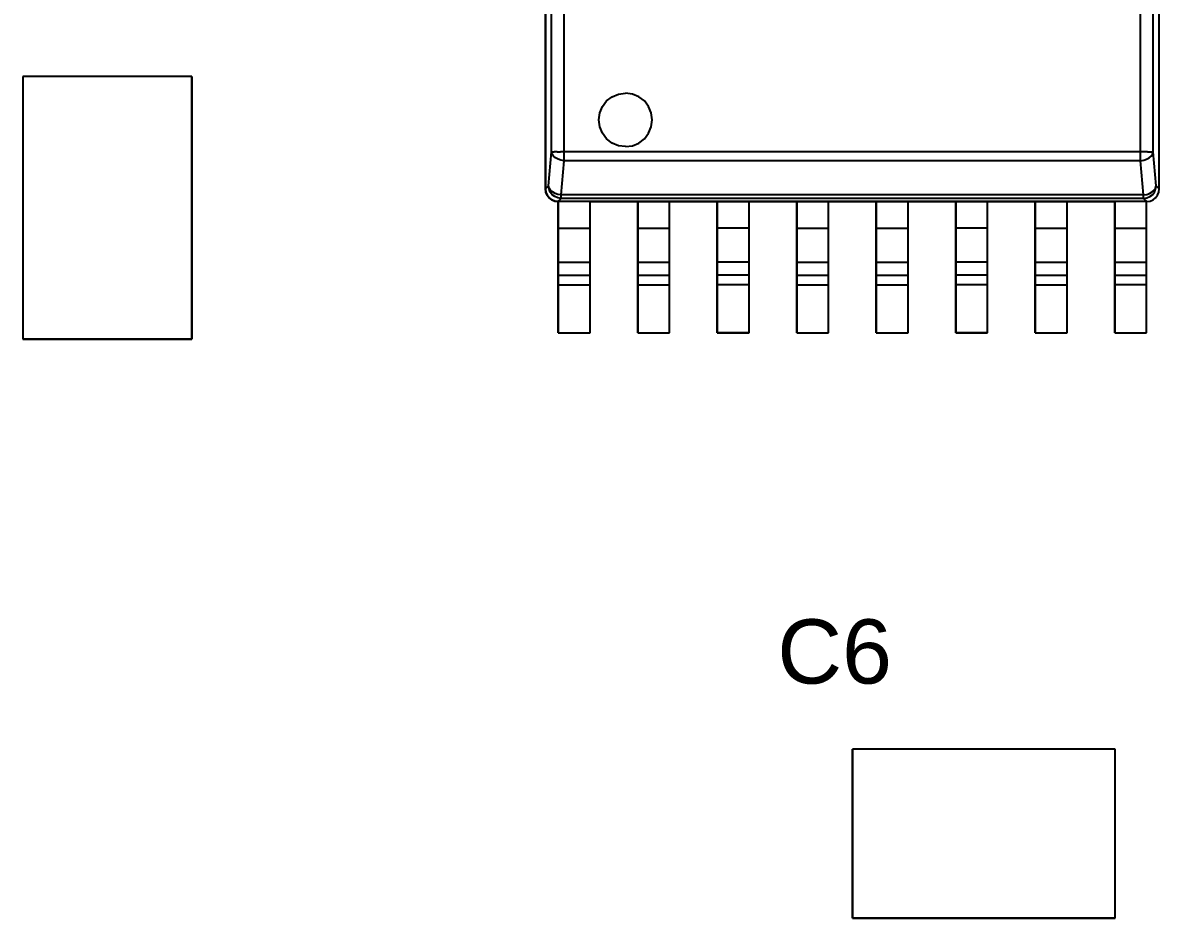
# Model space of a CAD drawing. Header units: inches. Extents: x 0 to 420, y -297 to 0.
# Drawn here: x 125.3 to 143.45, y -70.7 to -56.4 of the extents above; entities that cross this region are included whole.
import ezdxf

# ---------------------------------------------------------------- set-up
doc = ezdxf.new("R2010")
doc.units = ezdxf.units.IN
doc.header["$MEASUREMENT"] = 0
doc.styles.add('Arial0', font='arial.ttf', dxfattribs={"height": 2.265495})

msp = doc.modelspace()

# ---------------------------------------------------------------- linework, layer by layer
at = {"color": 7, "true_color": 0xffffff}
for p, q in [((133.644, -51.656), (133.644, -59.052)), ((133.644, -59.052), (133.644, -51.656)), ((133.644, -59.052), (133.644, -51.656)), ((143.448, -59.052), (143.448, -51.656)), ((143.448, -59.052), (143.448, -51.656)), ((143.448, -59.052), (143.448, -51.656)), ((133.742, -58.458), (133.742, -51.752)), ((133.942, -58.458), (133.942, -51.752)), ((143.15, -58.458), (143.15, -51.752)), ((143.35, -58.458), (143.35, -51.752)), ((127.996, -57.254), (125.296, -57.254)), ((125.296, -57.254), (125.296, -61.454)), ((127.996, -57.254), (125.296, -57.254)), ((125.296, -57.254), (125.296, -61.454)), ((127.996, -61.454), (127.996, -57.254)), ((127.996, -57.254), (127.996, -61.454)), ((134.71, -57.58), (134.812, -57.536)), ((134.71, -57.58), (134.812, -57.536)), ((134.812, -57.536), (134.924, -57.522)), ((134.812, -57.536), (134.924, -57.522)), ((135.034, -57.536), (134.924, -57.522)), ((135.034, -57.536), (134.924, -57.522)), ((135.136, -57.58), (135.034, -57.536)), ((135.136, -57.58), (135.034, -57.536)), ((134.554, -57.736), (134.622, -57.646)), ((134.554, -57.736), (134.622, -57.646)), ((134.622, -57.646), (134.71, -57.58)), ((134.622, -57.646), (134.71, -57.58)), ((135.224, -57.646), (135.136, -57.58)), ((135.224, -57.646), (135.136, -57.58)), ((135.292, -57.736), (135.224, -57.646)), ((135.292, -57.736), (135.224, -57.646)), ((134.496, -57.948), (134.512, -57.838)), ((134.496, -57.948), (134.512, -57.838)), ((134.512, -57.838), (134.554, -57.736)), ((134.512, -57.838), (134.554, -57.736)), ((135.334, -57.838), (135.292, -57.736)), ((135.334, -57.838), (135.292, -57.736)), ((135.35, -57.948), (135.334, -57.838)), ((135.35, -57.948), (135.334, -57.838)), ((134.512, -58.058), (134.496, -57.948)), ((134.512, -58.058), (134.496, -57.948)), ((134.554, -58.162), (134.512, -58.058)), ((134.554, -58.162), (134.512, -58.058)), ((135.292, -58.162), (135.334, -58.058)), ((135.292, -58.162), (135.334, -58.058)), ((135.334, -58.058), (135.35, -57.948)), ((135.334, -58.058), (135.35, -57.948)), ((134.622, -58.25), (134.554, -58.162)), ((134.622, -58.25), (134.554, -58.162)), ((134.71, -58.318), (134.622, -58.25)), ((134.71, -58.318), (134.622, -58.25)), ((135.136, -58.318), (135.224, -58.25)), ((135.136, -58.318), (135.224, -58.25)), ((135.224, -58.25), (135.292, -58.162)), ((135.224, -58.25), (135.292, -58.162)), ((134.812, -58.36), (134.71, -58.318)), ((134.812, -58.36), (134.71, -58.318)), ((134.924, -58.374), (134.812, -58.36)), ((134.924, -58.374), (134.812, -58.36)), ((134.924, -58.374), (135.034, -58.36)), ((134.924, -58.374), (135.034, -58.36)), ((135.034, -58.36), (135.136, -58.318)), ((135.034, -58.36), (135.136, -58.318)), ((133.694, -59.002), (133.742, -58.458)), ((133.742, -58.458), (133.756, -58.458)), ((133.752, -58.494), (133.742, -58.458)), ((133.772, -58.528), (133.752, -58.494)), ((133.756, -58.458), (133.786, -58.458)), ((133.804, -58.556), (133.772, -58.528)), ((133.83, -58.458), (133.786, -58.458)), ((133.846, -58.578), (133.804, -58.556)), ((133.83, -58.458), (133.884, -58.458)), ((133.892, -58.594), (133.846, -58.578)), ((133.942, -58.458), (133.884, -58.458)), ((133.942, -58.6), (133.892, -58.594)), ((133.894, -59.144), (133.942, -58.6)), ((133.942, -58.51), (133.942, -58.458)), ((143.15, -58.458), (133.942, -58.458)), ((133.942, -58.558), (133.942, -58.51)), ((133.942, -58.6), (133.942, -58.558)), ((143.15, -58.6), (133.942, -58.6)), ((143.15, -58.51), (143.15, -58.458)), ((143.208, -58.458), (143.15, -58.458)), ((143.15, -58.558), (143.15, -58.51)), ((143.15, -58.6), (143.15, -58.558)), ((143.15, -58.6), (143.2, -58.594)), ((143.198, -59.144), (143.15, -58.6)), ((143.2, -58.594), (143.246, -58.578)), ((143.262, -58.458), (143.208, -58.458)), ((143.246, -58.578), (143.288, -58.556)), ((143.262, -58.458), (143.306, -58.458)), ((143.288, -58.556), (143.32, -58.528)), ((143.306, -58.458), (143.336, -58.458)), ((143.32, -58.528), (143.34, -58.494)), ((143.336, -58.458), (143.35, -58.458)), ((143.34, -58.494), (143.35, -58.458)), ((143.398, -59.002), (143.35, -58.458)), ((133.644, -59.052), (133.694, -59.002)), ((133.644, -59.052), (133.652, -59.104)), ((133.65, -59.104), (133.644, -59.052)), ((133.644, -59.052), (133.644, -59.052)), ((133.644, -59.052), (133.644, -59.052)), ((133.644, -59.052), (133.644, -59.052)), ((133.652, -59.104), (133.644, -59.052)), ((133.67, -59.152), (133.65, -59.104)), ((133.652, -59.104), (133.67, -59.152)), ((133.672, -59.152), (133.652, -59.104)), ((133.67, -59.152), (133.702, -59.194)), ((133.702, -59.194), (133.67, -59.152)), ((133.704, -59.194), (133.672, -59.152)), ((133.704, -59.038), (133.694, -59.002)), ((133.702, -59.054), (133.694, -59.002)), ((133.722, -59.102), (133.702, -59.054)), ((133.726, -59.072), (133.704, -59.038)), ((133.754, -59.144), (133.722, -59.102)), ((133.758, -59.1), (133.726, -59.072)), ((133.794, -59.174), (133.754, -59.144)), ((133.798, -59.122), (133.758, -59.1)), ((133.842, -59.194), (133.794, -59.174)), ((133.844, -59.138), (133.798, -59.122)), ((133.894, -59.144), (133.844, -59.138)), ((133.894, -59.174), (133.894, -59.144)), ((143.198, -59.144), (133.894, -59.144)), ((133.894, -59.192), (133.894, -59.174)), ((143.198, -59.144), (143.248, -59.138)), ((143.198, -59.174), (143.198, -59.144)), ((143.198, -59.192), (143.198, -59.174)), ((143.248, -59.138), (143.294, -59.122)), ((143.25, -59.194), (143.298, -59.174)), ((143.294, -59.122), (143.334, -59.1)), ((143.298, -59.174), (143.338, -59.144)), ((143.334, -59.1), (143.366, -59.072)), ((143.338, -59.144), (143.37, -59.102)), ((143.366, -59.072), (143.388, -59.038)), ((143.37, -59.102), (143.39, -59.054)), ((143.388, -59.038), (143.398, -59.002)), ((143.388, -59.194), (143.42, -59.152)), ((143.39, -59.054), (143.398, -59.002)), ((143.39, -59.194), (143.422, -59.152)), ((143.39, -59.194), (143.422, -59.152)), ((143.448, -59.052), (143.398, -59.002)), ((143.42, -59.152), (143.44, -59.104)), ((143.422, -59.152), (143.44, -59.104)), ((143.422, -59.152), (143.442, -59.104)), ((143.44, -59.104), (143.448, -59.052)), ((143.44, -59.104), (143.448, -59.052)), ((143.442, -59.104), (143.448, -59.052)), ((143.448, -59.052), (143.448, -59.052)), ((143.448, -59.052), (143.448, -59.052)), ((143.448, -59.052), (143.448, -59.052)), ((133.702, -59.194), (133.744, -59.224)), ((133.744, -59.226), (133.702, -59.194)), ((133.744, -59.224), (133.704, -59.194)), ((133.744, -59.224), (133.792, -59.246)), ((133.792, -59.246), (133.744, -59.224)), ((133.792, -59.246), (133.744, -59.226)), ((133.792, -59.246), (133.844, -59.252)), ((133.844, -59.252), (133.792, -59.246)), ((133.844, -59.252), (133.792, -59.246)), ((133.894, -59.202), (133.842, -59.194)), ((133.844, -59.252), (133.894, -59.202)), ((133.844, -59.252), (133.848, -59.252)), ((143.248, -59.252), (133.844, -59.252)), ((133.844, -59.252), (133.844, -59.252)), ((133.844, -59.252), (133.844, -59.252)), ((133.844, -59.252), (133.844, -59.252)), ((143.248, -59.252), (133.844, -59.252)), ((133.848, -59.252), (133.848, -61.348)), ((133.848, -59.68), (133.848, -59.252)), ((134.356, -59.252), (133.848, -59.252)), ((133.894, -59.202), (133.894, -59.192)), ((143.198, -59.202), (133.894, -59.202)), ((134.356, -61.348), (134.356, -59.252)), ((134.356, -59.252), (135.118, -59.252)), ((134.356, -59.68), (134.356, -59.252)), ((135.118, -59.252), (135.118, -61.348)), ((135.118, -59.68), (135.118, -59.252)), ((135.118, -59.252), (135.626, -59.252)), ((135.626, -61.348), (135.626, -59.252)), ((135.626, -59.252), (136.388, -59.252)), ((135.626, -59.68), (135.626, -59.252)), ((136.388, -59.252), (136.388, -61.348)), ((136.388, -59.68), (136.388, -59.252)), ((136.388, -59.252), (136.896, -59.252)), ((136.896, -61.348), (136.896, -59.252)), ((136.896, -59.252), (137.658, -59.252)), ((136.896, -59.68), (136.896, -59.252)), ((137.658, -59.252), (137.658, -61.348)), ((137.658, -59.68), (137.658, -59.252)), ((137.658, -59.252), (138.166, -59.252)), ((138.166, -61.348), (138.166, -59.252)), ((138.166, -59.252), (138.928, -59.252)), ((138.166, -59.68), (138.166, -59.252)), ((138.928, -59.252), (138.928, -61.348)), ((138.928, -59.68), (138.928, -59.252)), ((138.928, -59.252), (139.436, -59.252)), ((139.436, -61.348), (139.436, -59.252)), ((139.436, -59.252), (140.198, -59.252)), ((139.436, -59.68), (139.436, -59.252)), ((140.198, -59.252), (140.198, -61.348)), ((140.198, -59.68), (140.198, -59.252)), ((140.198, -59.252), (140.706, -59.252)), ((140.706, -61.348), (140.706, -59.252)), ((140.706, -59.252), (141.468, -59.252)), ((140.706, -59.68), (140.706, -59.252)), ((141.468, -59.252), (141.468, -61.348)), ((141.468, -59.68), (141.468, -59.252)), ((141.468, -59.252), (141.976, -59.252)), ((141.976, -61.348), (141.976, -59.252)), ((141.976, -59.252), (142.738, -59.252)), ((141.976, -59.68), (141.976, -59.252)), ((142.738, -59.252), (142.738, -61.348)), ((142.738, -59.68), (142.738, -59.252)), ((143.246, -59.252), (142.738, -59.252)), ((143.198, -59.202), (143.198, -59.192)), ((143.198, -59.202), (143.25, -59.194)), ((143.248, -59.252), (143.198, -59.202)), ((143.246, -61.348), (143.246, -59.252)), ((143.246, -59.252), (143.248, -59.252)), ((143.246, -59.68), (143.246, -59.252)), ((143.248, -59.252), (143.3, -59.246)), ((143.248, -59.252), (143.3, -59.246)), ((143.248, -59.252), (143.3, -59.246)), ((143.248, -59.252), (143.248, -59.252)), ((143.248, -59.252), (143.248, -59.252)), ((143.248, -59.252), (143.248, -59.252)), ((143.3, -59.246), (143.348, -59.224)), ((143.3, -59.246), (143.348, -59.224)), ((143.3, -59.246), (143.348, -59.226)), ((143.348, -59.224), (143.39, -59.194)), ((143.348, -59.226), (143.39, -59.194)), ((143.348, -59.224), (143.388, -59.194)), ((133.848, -59.832), (133.848, -59.68)), ((133.848, -59.68), (134.356, -59.68)), ((134.356, -59.832), (134.356, -59.68)), ((135.118, -59.832), (135.118, -59.68)), ((135.118, -59.68), (135.626, -59.68)), ((135.626, -59.832), (135.626, -59.68)), ((136.388, -59.832), (136.388, -59.68)), ((136.896, -59.68), (136.388, -59.68)), ((136.896, -59.832), (136.896, -59.68)), ((137.658, -59.832), (137.658, -59.68)), ((137.658, -59.68), (138.166, -59.68)), ((138.166, -59.832), (138.166, -59.68)), ((138.928, -59.832), (138.928, -59.68)), ((138.928, -59.68), (139.436, -59.68)), ((139.436, -59.832), (139.436, -59.68)), ((140.198, -59.832), (140.198, -59.68)), ((140.706, -59.68), (140.198, -59.68)), ((140.706, -59.832), (140.706, -59.68)), ((141.468, -59.832), (141.468, -59.68)), ((141.468, -59.68), (141.976, -59.68)), ((141.976, -59.832), (141.976, -59.68)), ((142.738, -59.832), (142.738, -59.68)), ((142.738, -59.68), (143.246, -59.68)), ((143.246, -59.832), (143.246, -59.68)), ((133.848, -59.972), (133.848, -59.832)), ((134.356, -59.972), (134.356, -59.832)), ((135.118, -59.972), (135.118, -59.832)), ((135.626, -59.972), (135.626, -59.832)), ((136.388, -59.972), (136.388, -59.832)), ((136.896, -59.972), (136.896, -59.832)), ((137.658, -59.972), (137.658, -59.832)), ((138.166, -59.972), (138.166, -59.832)), ((138.928, -59.972), (138.928, -59.832)), ((139.436, -59.972), (139.436, -59.832)), ((140.198, -59.972), (140.198, -59.832)), ((140.706, -59.972), (140.706, -59.832)), ((141.468, -59.972), (141.468, -59.832)), ((141.976, -59.972), (141.976, -59.832)), ((142.738, -59.972), (142.738, -59.832)), ((143.246, -59.972), (143.246, -59.832)), ((133.848, -60.09), (133.848, -59.972)), ((134.356, -60.09), (134.356, -59.972)), ((135.118, -60.09), (135.118, -59.972)), ((135.626, -60.09), (135.626, -59.972)), ((136.388, -60.09), (136.388, -59.972)), ((136.896, -60.09), (136.896, -59.972)), ((137.658, -60.09), (137.658, -59.972)), ((138.166, -60.09), (138.166, -59.972)), ((138.928, -60.09), (138.928, -59.972)), ((139.436, -60.09), (139.436, -59.972)), ((140.198, -60.09), (140.198, -59.972)), ((140.706, -60.09), (140.706, -59.972)), ((141.468, -60.09), (141.468, -59.972)), ((141.976, -60.09), (141.976, -59.972)), ((142.738, -60.09), (142.738, -59.972)), ((143.246, -60.09), (143.246, -59.972)), ((133.848, -60.174), (133.848, -60.09)), ((133.848, -60.222), (133.848, -60.174)), ((133.848, -60.428), (133.848, -60.222)), ((133.848, -60.222), (134.356, -60.222)), ((134.356, -60.174), (134.356, -60.09)), ((134.356, -60.222), (134.356, -60.174)), ((134.356, -60.428), (134.356, -60.222)), ((135.118, -60.174), (135.118, -60.09)), ((135.118, -60.222), (135.118, -60.174)), ((135.118, -60.428), (135.118, -60.222)), ((135.118, -60.222), (135.626, -60.222)), ((135.626, -60.174), (135.626, -60.09)), ((135.626, -60.222), (135.626, -60.174)), ((135.626, -60.428), (135.626, -60.222)), ((136.388, -60.174), (136.388, -60.09)), ((136.388, -60.222), (136.388, -60.174)), ((136.388, -60.428), (136.388, -60.222)), ((136.896, -60.222), (136.388, -60.222)), ((136.896, -60.174), (136.896, -60.09)), ((136.896, -60.222), (136.896, -60.174)), ((136.896, -60.428), (136.896, -60.222)), ((137.658, -60.174), (137.658, -60.09)), ((137.658, -60.222), (137.658, -60.174)), ((137.658, -60.428), (137.658, -60.222)), ((137.658, -60.222), (138.166, -60.222)), ((138.166, -60.174), (138.166, -60.09)), ((138.166, -60.222), (138.166, -60.174)), ((138.166, -60.428), (138.166, -60.222)), ((138.928, -60.174), (138.928, -60.09)), ((138.928, -60.222), (138.928, -60.174)), ((138.928, -60.428), (138.928, -60.222)), ((138.928, -60.222), (139.436, -60.222)), ((139.436, -60.174), (139.436, -60.09)), ((139.436, -60.222), (139.436, -60.174)), ((139.436, -60.428), (139.436, -60.222)), ((140.198, -60.174), (140.198, -60.09)), ((140.198, -60.222), (140.198, -60.174)), ((140.198, -60.428), (140.198, -60.222)), ((140.706, -60.222), (140.198, -60.222)), ((140.706, -60.174), (140.706, -60.09)), ((140.706, -60.222), (140.706, -60.174)), ((140.706, -60.428), (140.706, -60.222)), ((141.468, -60.174), (141.468, -60.09)), ((141.468, -60.222), (141.468, -60.174)), ((141.468, -60.428), (141.468, -60.222)), ((141.468, -60.222), (141.976, -60.222)), ((141.976, -60.174), (141.976, -60.09)), ((141.976, -60.222), (141.976, -60.174)), ((141.976, -60.428), (141.976, -60.222)), ((142.738, -60.174), (142.738, -60.09)), ((142.738, -60.222), (142.738, -60.174)), ((142.738, -60.428), (142.738, -60.222)), ((142.738, -60.222), (143.246, -60.222)), ((143.246, -60.174), (143.246, -60.09)), ((143.246, -60.222), (143.246, -60.174)), ((143.246, -60.428), (143.246, -60.222)), ((133.848, -60.442), (133.848, -60.428)), ((133.848, -60.428), (134.356, -60.428)), ((133.848, -60.466), (133.848, -60.442)), ((134.356, -60.442), (134.356, -60.428)), ((134.356, -60.466), (134.356, -60.442)), ((135.118, -60.442), (135.118, -60.428)), ((135.118, -60.428), (135.626, -60.428)), ((135.118, -60.466), (135.118, -60.442)), ((135.626, -60.442), (135.626, -60.428)), ((135.626, -60.466), (135.626, -60.442)), ((136.388, -60.442), (136.388, -60.428)), ((136.896, -60.428), (136.388, -60.428)), ((136.388, -60.466), (136.388, -60.442)), ((136.896, -60.442), (136.896, -60.428)), ((136.896, -60.466), (136.896, -60.442)), ((137.658, -60.442), (137.658, -60.428)), ((137.658, -60.428), (138.166, -60.428)), ((137.658, -60.466), (137.658, -60.442)), ((138.166, -60.442), (138.166, -60.428)), ((138.166, -60.466), (138.166, -60.442)), ((138.928, -60.442), (138.928, -60.428)), ((138.928, -60.428), (139.436, -60.428)), ((138.928, -60.466), (138.928, -60.442)), ((139.436, -60.442), (139.436, -60.428)), ((139.436, -60.466), (139.436, -60.442)), ((140.198, -60.442), (140.198, -60.428)), ((140.706, -60.428), (140.198, -60.428)), ((140.198, -60.466), (140.198, -60.442)), ((140.706, -60.442), (140.706, -60.428)), ((140.706, -60.466), (140.706, -60.442)), ((141.468, -60.442), (141.468, -60.428)), ((141.468, -60.428), (141.976, -60.428)), ((141.468, -60.466), (141.468, -60.442)), ((141.976, -60.442), (141.976, -60.428)), ((141.976, -60.466), (141.976, -60.442)), ((142.738, -60.442), (142.738, -60.428)), ((142.738, -60.428), (143.246, -60.428)), ((142.738, -60.466), (142.738, -60.442)), ((143.246, -60.442), (143.246, -60.428)), ((143.246, -60.466), (143.246, -60.442)), ((133.848, -60.5), (133.848, -60.466)), ((133.848, -60.54), (133.848, -60.5)), ((133.848, -60.584), (133.848, -60.54)), ((133.848, -61.348), (133.848, -60.584)), ((133.848, -60.584), (134.356, -60.584)), ((134.356, -60.5), (134.356, -60.466)), ((134.356, -60.54), (134.356, -60.5)), ((134.356, -60.584), (134.356, -60.54)), ((134.356, -61.348), (134.356, -60.584)), ((135.118, -60.5), (135.118, -60.466)), ((135.118, -60.54), (135.118, -60.5)), ((135.118, -60.584), (135.118, -60.54)), ((135.118, -61.348), (135.118, -60.584)), ((135.118, -60.584), (135.626, -60.584)), ((135.626, -60.5), (135.626, -60.466)), ((135.626, -60.54), (135.626, -60.5)), ((135.626, -60.584), (135.626, -60.54)), ((135.626, -61.348), (135.626, -60.584)), ((136.388, -60.5), (136.388, -60.466)), ((136.388, -60.54), (136.388, -60.5)), ((136.388, -60.584), (136.388, -60.54)), ((136.388, -61.348), (136.388, -60.584)), ((136.896, -60.584), (136.388, -60.584)), ((136.896, -60.5), (136.896, -60.466)), ((136.896, -60.54), (136.896, -60.5)), ((136.896, -60.584), (136.896, -60.54)), ((136.896, -61.348), (136.896, -60.584)), ((137.658, -60.5), (137.658, -60.466)), ((137.658, -60.54), (137.658, -60.5)), ((137.658, -60.584), (137.658, -60.54)), ((137.658, -61.348), (137.658, -60.584)), ((137.658, -60.584), (138.166, -60.584)), ((138.166, -60.5), (138.166, -60.466)), ((138.166, -60.54), (138.166, -60.5)), ((138.166, -60.584), (138.166, -60.54)), ((138.166, -61.348), (138.166, -60.584)), ((138.928, -60.5), (138.928, -60.466)), ((138.928, -60.54), (138.928, -60.5)), ((138.928, -60.584), (138.928, -60.54)), ((138.928, -61.348), (138.928, -60.584)), ((138.928, -60.584), (139.436, -60.584)), ((139.436, -60.5), (139.436, -60.466)), ((139.436, -60.54), (139.436, -60.5)), ((139.436, -60.584), (139.436, -60.54)), ((139.436, -61.348), (139.436, -60.584)), ((140.198, -60.5), (140.198, -60.466)), ((140.198, -60.54), (140.198, -60.5)), ((140.198, -60.584), (140.198, -60.54)), ((140.198, -61.348), (140.198, -60.584)), ((140.706, -60.584), (140.198, -60.584)), ((140.706, -60.5), (140.706, -60.466)), ((140.706, -60.54), (140.706, -60.5)), ((140.706, -60.584), (140.706, -60.54)), ((140.706, -61.348), (140.706, -60.584)), ((141.468, -60.5), (141.468, -60.466)), ((141.468, -60.54), (141.468, -60.5)), ((141.468, -60.584), (141.468, -60.54)), ((141.468, -61.348), (141.468, -60.584)), ((141.468, -60.584), (141.976, -60.584)), ((141.976, -60.5), (141.976, -60.466)), ((141.976, -60.54), (141.976, -60.5)), ((141.976, -60.584), (141.976, -60.54)), ((141.976, -61.348), (141.976, -60.584)), ((142.738, -60.5), (142.738, -60.466)), ((142.738, -60.54), (142.738, -60.5)), ((142.738, -60.584), (142.738, -60.54)), ((142.738, -61.348), (142.738, -60.584)), ((143.246, -60.584), (142.738, -60.584)), ((143.246, -60.5), (143.246, -60.466)), ((143.246, -60.54), (143.246, -60.5)), ((143.246, -60.584), (143.246, -60.54)), ((143.246, -61.348), (143.246, -60.584)), ((133.848, -61.348), (134.356, -61.348)), ((133.848, -61.348), (134.356, -61.348)), ((135.118, -61.348), (135.626, -61.348)), ((135.118, -61.348), (135.626, -61.348)), ((136.388, -61.348), (136.896, -61.348)), ((136.896, -61.348), (136.388, -61.348)), ((137.658, -61.348), (138.166, -61.348)), ((137.658, -61.348), (138.166, -61.348)), ((138.928, -61.348), (139.436, -61.348)), ((138.928, -61.348), (139.436, -61.348)), ((140.198, -61.348), (140.706, -61.348)), ((140.706, -61.348), (140.198, -61.348)), ((141.468, -61.348), (141.976, -61.348)), ((141.468, -61.348), (141.976, -61.348)), ((142.738, -61.348), (143.246, -61.348)), ((142.738, -61.348), (143.246, -61.348)), ((125.296, -61.454), (127.996, -61.454)), ((127.996, -61.454), (125.296, -61.454)), ((142.746, -68.004), (138.546, -68.004)), ((138.546, -68.004), (138.546, -70.704)), ((142.746, -68.004), (138.546, -68.004)), ((138.546, -70.704), (138.546, -68.004)), ((142.746, -70.704), (142.746, -68.004)), ((142.746, -70.704), (142.746, -68.004)), ((138.546, -70.704), (142.746, -70.704)), ((142.746, -70.704), (138.546, -70.704))]:
    msp.add_line(p, q, dxfattribs=at)
at = {"color": 18, "true_color": 0x000000}
for p, q in [((133.644, -51.656), (133.644, -59.052)), ((133.644, -59.052), (133.644, -51.656)), ((133.644, -59.052), (133.644, -51.656)), ((143.448, -59.052), (143.448, -51.656)), ((143.448, -59.052), (143.448, -51.656)), ((143.448, -59.052), (143.448, -51.656)), ((133.742, -58.458), (133.742, -51.752)), ((133.942, -58.458), (133.942, -51.752)), ((143.15, -58.458), (143.15, -51.752)), ((143.35, -58.458), (143.35, -51.752)), ((127.996, -57.254), (125.296, -57.254)), ((125.296, -57.254), (125.296, -61.454)), ((127.996, -57.254), (125.296, -57.254)), ((125.296, -57.254), (125.296, -61.454)), ((127.996, -61.454), (127.996, -57.254)), ((127.996, -57.254), (127.996, -61.454)), ((134.71, -57.58), (134.812, -57.536)), ((134.71, -57.58), (134.812, -57.536)), ((134.812, -57.536), (134.924, -57.522)), ((134.812, -57.536), (134.924, -57.522)), ((135.034, -57.536), (134.924, -57.522)), ((135.034, -57.536), (134.924, -57.522)), ((135.136, -57.58), (135.034, -57.536)), ((135.136, -57.58), (135.034, -57.536)), ((134.554, -57.736), (134.622, -57.646)), ((134.554, -57.736), (134.622, -57.646)), ((134.622, -57.646), (134.71, -57.58)), ((134.622, -57.646), (134.71, -57.58)), ((135.224, -57.646), (135.136, -57.58)), ((135.224, -57.646), (135.136, -57.58)), ((135.292, -57.736), (135.224, -57.646)), ((135.292, -57.736), (135.224, -57.646)), ((134.496, -57.948), (134.512, -57.838)), ((134.496, -57.948), (134.512, -57.838)), ((134.512, -57.838), (134.554, -57.736)), ((134.512, -57.838), (134.554, -57.736)), ((135.334, -57.838), (135.292, -57.736)), ((135.334, -57.838), (135.292, -57.736)), ((135.35, -57.948), (135.334, -57.838)), ((135.35, -57.948), (135.334, -57.838)), ((134.512, -58.058), (134.496, -57.948)), ((134.512, -58.058), (134.496, -57.948)), ((134.554, -58.162), (134.512, -58.058)), ((134.554, -58.162), (134.512, -58.058)), ((135.292, -58.162), (135.334, -58.058)), ((135.292, -58.162), (135.334, -58.058)), ((135.334, -58.058), (135.35, -57.948)), ((135.334, -58.058), (135.35, -57.948)), ((134.622, -58.25), (134.554, -58.162)), ((134.622, -58.25), (134.554, -58.162)), ((134.71, -58.318), (134.622, -58.25)), ((134.71, -58.318), (134.622, -58.25)), ((135.136, -58.318), (135.224, -58.25)), ((135.136, -58.318), (135.224, -58.25)), ((135.224, -58.25), (135.292, -58.162)), ((135.224, -58.25), (135.292, -58.162)), ((134.812, -58.36), (134.71, -58.318)), ((134.812, -58.36), (134.71, -58.318)), ((134.924, -58.374), (134.812, -58.36)), ((134.924, -58.374), (134.812, -58.36)), ((134.924, -58.374), (135.034, -58.36)), ((134.924, -58.374), (135.034, -58.36)), ((135.034, -58.36), (135.136, -58.318)), ((135.034, -58.36), (135.136, -58.318)), ((133.694, -59.002), (133.742, -58.458)), ((133.742, -58.458), (133.756, -58.458)), ((133.752, -58.494), (133.742, -58.458)), ((133.772, -58.528), (133.752, -58.494)), ((133.756, -58.458), (133.786, -58.458)), ((133.804, -58.556), (133.772, -58.528)), ((133.83, -58.458), (133.786, -58.458)), ((133.846, -58.578), (133.804, -58.556)), ((133.83, -58.458), (133.884, -58.458)), ((133.892, -58.594), (133.846, -58.578)), ((133.942, -58.458), (133.884, -58.458)), ((133.942, -58.6), (133.892, -58.594)), ((133.894, -59.144), (133.942, -58.6)), ((133.942, -58.51), (133.942, -58.458)), ((143.15, -58.458), (133.942, -58.458)), ((133.942, -58.558), (133.942, -58.51)), ((133.942, -58.6), (133.942, -58.558)), ((143.15, -58.6), (133.942, -58.6)), ((143.15, -58.51), (143.15, -58.458)), ((143.208, -58.458), (143.15, -58.458)), ((143.15, -58.558), (143.15, -58.51)), ((143.15, -58.6), (143.15, -58.558)), ((143.15, -58.6), (143.2, -58.594)), ((143.198, -59.144), (143.15, -58.6)), ((143.2, -58.594), (143.246, -58.578)), ((143.262, -58.458), (143.208, -58.458)), ((143.246, -58.578), (143.288, -58.556)), ((143.262, -58.458), (143.306, -58.458)), ((143.288, -58.556), (143.32, -58.528)), ((143.306, -58.458), (143.336, -58.458)), ((143.32, -58.528), (143.34, -58.494)), ((143.336, -58.458), (143.35, -58.458)), ((143.34, -58.494), (143.35, -58.458)), ((143.398, -59.002), (143.35, -58.458)), ((133.644, -59.052), (133.694, -59.002)), ((133.644, -59.052), (133.652, -59.104)), ((133.65, -59.104), (133.644, -59.052)), ((133.644, -59.052), (133.644, -59.052)), ((133.644, -59.052), (133.644, -59.052)), ((133.644, -59.052), (133.644, -59.052)), ((133.652, -59.104), (133.644, -59.052)), ((133.67, -59.152), (133.65, -59.104)), ((133.652, -59.104), (133.67, -59.152)), ((133.672, -59.152), (133.652, -59.104)), ((133.67, -59.152), (133.702, -59.194)), ((133.702, -59.194), (133.67, -59.152)), ((133.704, -59.194), (133.672, -59.152)), ((133.704, -59.038), (133.694, -59.002)), ((133.702, -59.054), (133.694, -59.002)), ((133.722, -59.102), (133.702, -59.054)), ((133.726, -59.072), (133.704, -59.038)), ((133.754, -59.144), (133.722, -59.102)), ((133.758, -59.1), (133.726, -59.072)), ((133.794, -59.174), (133.754, -59.144)), ((133.798, -59.122), (133.758, -59.1)), ((133.842, -59.194), (133.794, -59.174)), ((133.844, -59.138), (133.798, -59.122)), ((133.894, -59.144), (133.844, -59.138)), ((133.894, -59.174), (133.894, -59.144)), ((143.198, -59.144), (133.894, -59.144)), ((133.894, -59.192), (133.894, -59.174)), ((143.198, -59.144), (143.248, -59.138)), ((143.198, -59.174), (143.198, -59.144)), ((143.198, -59.192), (143.198, -59.174)), ((143.248, -59.138), (143.294, -59.122)), ((143.25, -59.194), (143.298, -59.174)), ((143.294, -59.122), (143.334, -59.1)), ((143.298, -59.174), (143.338, -59.144)), ((143.334, -59.1), (143.366, -59.072)), ((143.338, -59.144), (143.37, -59.102)), ((143.366, -59.072), (143.388, -59.038)), ((143.37, -59.102), (143.39, -59.054)), ((143.388, -59.038), (143.398, -59.002)), ((143.388, -59.194), (143.42, -59.152)), ((143.39, -59.054), (143.398, -59.002)), ((143.39, -59.194), (143.422, -59.152)), ((143.39, -59.194), (143.422, -59.152)), ((143.448, -59.052), (143.398, -59.002)), ((143.42, -59.152), (143.44, -59.104)), ((143.422, -59.152), (143.44, -59.104)), ((143.422, -59.152), (143.442, -59.104)), ((143.44, -59.104), (143.448, -59.052)), ((143.44, -59.104), (143.448, -59.052)), ((143.442, -59.104), (143.448, -59.052)), ((143.448, -59.052), (143.448, -59.052)), ((143.448, -59.052), (143.448, -59.052)), ((143.448, -59.052), (143.448, -59.052)), ((133.702, -59.194), (133.744, -59.224)), ((133.744, -59.226), (133.702, -59.194)), ((133.744, -59.224), (133.704, -59.194)), ((133.744, -59.224), (133.792, -59.246)), ((133.792, -59.246), (133.744, -59.224)), ((133.792, -59.246), (133.744, -59.226)), ((133.792, -59.246), (133.844, -59.252)), ((133.844, -59.252), (133.792, -59.246)), ((133.844, -59.252), (133.792, -59.246)), ((133.894, -59.202), (133.842, -59.194)), ((133.844, -59.252), (133.894, -59.202)), ((133.844, -59.252), (133.848, -59.252)), ((143.248, -59.252), (133.844, -59.252)), ((133.844, -59.252), (133.844, -59.252)), ((133.844, -59.252), (133.844, -59.252)), ((133.844, -59.252), (133.844, -59.252)), ((143.248, -59.252), (133.844, -59.252)), ((133.848, -59.252), (133.848, -61.348)), ((133.848, -59.68), (133.848, -59.252)), ((134.356, -59.252), (133.848, -59.252)), ((133.894, -59.202), (133.894, -59.192)), ((143.198, -59.202), (133.894, -59.202)), ((134.356, -61.348), (134.356, -59.252)), ((134.356, -59.252), (135.118, -59.252)), ((134.356, -59.68), (134.356, -59.252)), ((135.118, -59.252), (135.118, -61.348)), ((135.118, -59.68), (135.118, -59.252)), ((135.118, -59.252), (135.626, -59.252)), ((135.626, -61.348), (135.626, -59.252)), ((135.626, -59.252), (136.388, -59.252)), ((135.626, -59.68), (135.626, -59.252)), ((136.388, -59.252), (136.388, -61.348)), ((136.388, -59.68), (136.388, -59.252)), ((136.388, -59.252), (136.896, -59.252)), ((136.896, -61.348), (136.896, -59.252)), ((136.896, -59.252), (137.658, -59.252)), ((136.896, -59.68), (136.896, -59.252)), ((137.658, -59.252), (137.658, -61.348)), ((137.658, -59.68), (137.658, -59.252)), ((137.658, -59.252), (138.166, -59.252)), ((138.166, -61.348), (138.166, -59.252)), ((138.166, -59.252), (138.928, -59.252)), ((138.166, -59.68), (138.166, -59.252)), ((138.928, -59.252), (138.928, -61.348)), ((138.928, -59.68), (138.928, -59.252)), ((138.928, -59.252), (139.436, -59.252)), ((139.436, -61.348), (139.436, -59.252)), ((139.436, -59.252), (140.198, -59.252)), ((139.436, -59.68), (139.436, -59.252)), ((140.198, -59.252), (140.198, -61.348)), ((140.198, -59.68), (140.198, -59.252)), ((140.198, -59.252), (140.706, -59.252)), ((140.706, -61.348), (140.706, -59.252)), ((140.706, -59.252), (141.468, -59.252)), ((140.706, -59.68), (140.706, -59.252)), ((141.468, -59.252), (141.468, -61.348)), ((141.468, -59.68), (141.468, -59.252)), ((141.468, -59.252), (141.976, -59.252)), ((141.976, -61.348), (141.976, -59.252)), ((141.976, -59.252), (142.738, -59.252)), ((141.976, -59.68), (141.976, -59.252)), ((142.738, -59.252), (142.738, -61.348)), ((142.738, -59.68), (142.738, -59.252)), ((143.246, -59.252), (142.738, -59.252)), ((143.198, -59.202), (143.198, -59.192)), ((143.198, -59.202), (143.25, -59.194)), ((143.248, -59.252), (143.198, -59.202)), ((143.246, -61.348), (143.246, -59.252)), ((143.246, -59.252), (143.248, -59.252)), ((143.246, -59.68), (143.246, -59.252)), ((143.248, -59.252), (143.3, -59.246)), ((143.248, -59.252), (143.3, -59.246)), ((143.248, -59.252), (143.3, -59.246)), ((143.248, -59.252), (143.248, -59.252)), ((143.248, -59.252), (143.248, -59.252)), ((143.248, -59.252), (143.248, -59.252)), ((143.3, -59.246), (143.348, -59.224)), ((143.3, -59.246), (143.348, -59.224)), ((143.3, -59.246), (143.348, -59.226)), ((143.348, -59.224), (143.39, -59.194)), ((143.348, -59.226), (143.39, -59.194)), ((143.348, -59.224), (143.388, -59.194)), ((133.848, -59.832), (133.848, -59.68)), ((133.848, -59.68), (134.356, -59.68)), ((134.356, -59.832), (134.356, -59.68)), ((135.118, -59.832), (135.118, -59.68)), ((135.118, -59.68), (135.626, -59.68)), ((135.626, -59.832), (135.626, -59.68)), ((136.388, -59.832), (136.388, -59.68)), ((136.896, -59.68), (136.388, -59.68)), ((136.896, -59.832), (136.896, -59.68)), ((137.658, -59.832), (137.658, -59.68)), ((137.658, -59.68), (138.166, -59.68)), ((138.166, -59.832), (138.166, -59.68)), ((138.928, -59.832), (138.928, -59.68)), ((138.928, -59.68), (139.436, -59.68)), ((139.436, -59.832), (139.436, -59.68)), ((140.198, -59.832), (140.198, -59.68)), ((140.706, -59.68), (140.198, -59.68)), ((140.706, -59.832), (140.706, -59.68)), ((141.468, -59.832), (141.468, -59.68)), ((141.468, -59.68), (141.976, -59.68)), ((141.976, -59.832), (141.976, -59.68)), ((142.738, -59.832), (142.738, -59.68)), ((142.738, -59.68), (143.246, -59.68)), ((143.246, -59.832), (143.246, -59.68)), ((133.848, -59.972), (133.848, -59.832)), ((134.356, -59.972), (134.356, -59.832)), ((135.118, -59.972), (135.118, -59.832)), ((135.626, -59.972), (135.626, -59.832)), ((136.388, -59.972), (136.388, -59.832)), ((136.896, -59.972), (136.896, -59.832)), ((137.658, -59.972), (137.658, -59.832)), ((138.166, -59.972), (138.166, -59.832)), ((138.928, -59.972), (138.928, -59.832)), ((139.436, -59.972), (139.436, -59.832)), ((140.198, -59.972), (140.198, -59.832)), ((140.706, -59.972), (140.706, -59.832)), ((141.468, -59.972), (141.468, -59.832)), ((141.976, -59.972), (141.976, -59.832)), ((142.738, -59.972), (142.738, -59.832)), ((143.246, -59.972), (143.246, -59.832)), ((133.848, -60.09), (133.848, -59.972)), ((134.356, -60.09), (134.356, -59.972)), ((135.118, -60.09), (135.118, -59.972)), ((135.626, -60.09), (135.626, -59.972)), ((136.388, -60.09), (136.388, -59.972)), ((136.896, -60.09), (136.896, -59.972)), ((137.658, -60.09), (137.658, -59.972)), ((138.166, -60.09), (138.166, -59.972)), ((138.928, -60.09), (138.928, -59.972)), ((139.436, -60.09), (139.436, -59.972)), ((140.198, -60.09), (140.198, -59.972)), ((140.706, -60.09), (140.706, -59.972)), ((141.468, -60.09), (141.468, -59.972)), ((141.976, -60.09), (141.976, -59.972)), ((142.738, -60.09), (142.738, -59.972)), ((143.246, -60.09), (143.246, -59.972)), ((133.848, -60.174), (133.848, -60.09)), ((133.848, -60.222), (133.848, -60.174)), ((133.848, -60.428), (133.848, -60.222)), ((133.848, -60.222), (134.356, -60.222)), ((134.356, -60.174), (134.356, -60.09)), ((134.356, -60.222), (134.356, -60.174)), ((134.356, -60.428), (134.356, -60.222)), ((135.118, -60.174), (135.118, -60.09)), ((135.118, -60.222), (135.118, -60.174)), ((135.118, -60.428), (135.118, -60.222)), ((135.118, -60.222), (135.626, -60.222)), ((135.626, -60.174), (135.626, -60.09)), ((135.626, -60.222), (135.626, -60.174)), ((135.626, -60.428), (135.626, -60.222)), ((136.388, -60.174), (136.388, -60.09)), ((136.388, -60.222), (136.388, -60.174)), ((136.388, -60.428), (136.388, -60.222)), ((136.896, -60.222), (136.388, -60.222)), ((136.896, -60.174), (136.896, -60.09)), ((136.896, -60.222), (136.896, -60.174)), ((136.896, -60.428), (136.896, -60.222)), ((137.658, -60.174), (137.658, -60.09)), ((137.658, -60.222), (137.658, -60.174)), ((137.658, -60.428), (137.658, -60.222)), ((137.658, -60.222), (138.166, -60.222)), ((138.166, -60.174), (138.166, -60.09)), ((138.166, -60.222), (138.166, -60.174)), ((138.166, -60.428), (138.166, -60.222)), ((138.928, -60.174), (138.928, -60.09)), ((138.928, -60.222), (138.928, -60.174)), ((138.928, -60.428), (138.928, -60.222)), ((138.928, -60.222), (139.436, -60.222)), ((139.436, -60.174), (139.436, -60.09)), ((139.436, -60.222), (139.436, -60.174)), ((139.436, -60.428), (139.436, -60.222)), ((140.198, -60.174), (140.198, -60.09)), ((140.198, -60.222), (140.198, -60.174)), ((140.198, -60.428), (140.198, -60.222)), ((140.706, -60.222), (140.198, -60.222)), ((140.706, -60.174), (140.706, -60.09)), ((140.706, -60.222), (140.706, -60.174)), ((140.706, -60.428), (140.706, -60.222)), ((141.468, -60.174), (141.468, -60.09)), ((141.468, -60.222), (141.468, -60.174)), ((141.468, -60.428), (141.468, -60.222)), ((141.468, -60.222), (141.976, -60.222)), ((141.976, -60.174), (141.976, -60.09)), ((141.976, -60.222), (141.976, -60.174)), ((141.976, -60.428), (141.976, -60.222)), ((142.738, -60.174), (142.738, -60.09)), ((142.738, -60.222), (142.738, -60.174)), ((142.738, -60.428), (142.738, -60.222)), ((142.738, -60.222), (143.246, -60.222)), ((143.246, -60.174), (143.246, -60.09)), ((143.246, -60.222), (143.246, -60.174)), ((143.246, -60.428), (143.246, -60.222)), ((133.848, -60.442), (133.848, -60.428)), ((133.848, -60.428), (134.356, -60.428)), ((133.848, -60.466), (133.848, -60.442)), ((134.356, -60.442), (134.356, -60.428)), ((134.356, -60.466), (134.356, -60.442)), ((135.118, -60.442), (135.118, -60.428)), ((135.118, -60.428), (135.626, -60.428)), ((135.118, -60.466), (135.118, -60.442)), ((135.626, -60.442), (135.626, -60.428)), ((135.626, -60.466), (135.626, -60.442)), ((136.388, -60.442), (136.388, -60.428)), ((136.896, -60.428), (136.388, -60.428)), ((136.388, -60.466), (136.388, -60.442)), ((136.896, -60.442), (136.896, -60.428)), ((136.896, -60.466), (136.896, -60.442)), ((137.658, -60.442), (137.658, -60.428)), ((137.658, -60.428), (138.166, -60.428)), ((137.658, -60.466), (137.658, -60.442)), ((138.166, -60.442), (138.166, -60.428)), ((138.166, -60.466), (138.166, -60.442)), ((138.928, -60.442), (138.928, -60.428)), ((138.928, -60.428), (139.436, -60.428)), ((138.928, -60.466), (138.928, -60.442)), ((139.436, -60.442), (139.436, -60.428)), ((139.436, -60.466), (139.436, -60.442)), ((140.198, -60.442), (140.198, -60.428)), ((140.706, -60.428), (140.198, -60.428)), ((140.198, -60.466), (140.198, -60.442)), ((140.706, -60.442), (140.706, -60.428)), ((140.706, -60.466), (140.706, -60.442)), ((141.468, -60.442), (141.468, -60.428)), ((141.468, -60.428), (141.976, -60.428)), ((141.468, -60.466), (141.468, -60.442)), ((141.976, -60.442), (141.976, -60.428)), ((141.976, -60.466), (141.976, -60.442)), ((142.738, -60.442), (142.738, -60.428)), ((142.738, -60.428), (143.246, -60.428)), ((142.738, -60.466), (142.738, -60.442)), ((143.246, -60.442), (143.246, -60.428)), ((143.246, -60.466), (143.246, -60.442)), ((133.848, -60.5), (133.848, -60.466)), ((133.848, -60.54), (133.848, -60.5)), ((133.848, -60.584), (133.848, -60.54)), ((133.848, -61.348), (133.848, -60.584)), ((133.848, -60.584), (134.356, -60.584)), ((134.356, -60.5), (134.356, -60.466)), ((134.356, -60.54), (134.356, -60.5)), ((134.356, -60.584), (134.356, -60.54)), ((134.356, -61.348), (134.356, -60.584)), ((135.118, -60.5), (135.118, -60.466)), ((135.118, -60.54), (135.118, -60.5)), ((135.118, -60.584), (135.118, -60.54)), ((135.118, -61.348), (135.118, -60.584)), ((135.118, -60.584), (135.626, -60.584)), ((135.626, -60.5), (135.626, -60.466)), ((135.626, -60.54), (135.626, -60.5)), ((135.626, -60.584), (135.626, -60.54)), ((135.626, -61.348), (135.626, -60.584)), ((136.388, -60.5), (136.388, -60.466)), ((136.388, -60.54), (136.388, -60.5)), ((136.388, -60.584), (136.388, -60.54)), ((136.388, -61.348), (136.388, -60.584)), ((136.896, -60.584), (136.388, -60.584)), ((136.896, -60.5), (136.896, -60.466)), ((136.896, -60.54), (136.896, -60.5)), ((136.896, -60.584), (136.896, -60.54)), ((136.896, -61.348), (136.896, -60.584)), ((137.658, -60.5), (137.658, -60.466)), ((137.658, -60.54), (137.658, -60.5)), ((137.658, -60.584), (137.658, -60.54)), ((137.658, -61.348), (137.658, -60.584)), ((137.658, -60.584), (138.166, -60.584)), ((138.166, -60.5), (138.166, -60.466)), ((138.166, -60.54), (138.166, -60.5)), ((138.166, -60.584), (138.166, -60.54)), ((138.166, -61.348), (138.166, -60.584)), ((138.928, -60.5), (138.928, -60.466)), ((138.928, -60.54), (138.928, -60.5)), ((138.928, -60.584), (138.928, -60.54)), ((138.928, -61.348), (138.928, -60.584)), ((138.928, -60.584), (139.436, -60.584)), ((139.436, -60.5), (139.436, -60.466)), ((139.436, -60.54), (139.436, -60.5)), ((139.436, -60.584), (139.436, -60.54)), ((139.436, -61.348), (139.436, -60.584)), ((140.198, -60.5), (140.198, -60.466)), ((140.198, -60.54), (140.198, -60.5)), ((140.198, -60.584), (140.198, -60.54)), ((140.198, -61.348), (140.198, -60.584)), ((140.706, -60.584), (140.198, -60.584)), ((140.706, -60.5), (140.706, -60.466)), ((140.706, -60.54), (140.706, -60.5)), ((140.706, -60.584), (140.706, -60.54)), ((140.706, -61.348), (140.706, -60.584)), ((141.468, -60.5), (141.468, -60.466)), ((141.468, -60.54), (141.468, -60.5)), ((141.468, -60.584), (141.468, -60.54)), ((141.468, -61.348), (141.468, -60.584)), ((141.468, -60.584), (141.976, -60.584)), ((141.976, -60.5), (141.976, -60.466)), ((141.976, -60.54), (141.976, -60.5)), ((141.976, -60.584), (141.976, -60.54)), ((141.976, -61.348), (141.976, -60.584)), ((142.738, -60.5), (142.738, -60.466)), ((142.738, -60.54), (142.738, -60.5)), ((142.738, -60.584), (142.738, -60.54)), ((142.738, -61.348), (142.738, -60.584)), ((143.246, -60.584), (142.738, -60.584)), ((143.246, -60.5), (143.246, -60.466)), ((143.246, -60.54), (143.246, -60.5)), ((143.246, -60.584), (143.246, -60.54)), ((143.246, -61.348), (143.246, -60.584)), ((133.848, -61.348), (134.356, -61.348)), ((133.848, -61.348), (134.356, -61.348)), ((135.118, -61.348), (135.626, -61.348)), ((135.118, -61.348), (135.626, -61.348)), ((136.388, -61.348), (136.896, -61.348)), ((136.896, -61.348), (136.388, -61.348)), ((137.658, -61.348), (138.166, -61.348)), ((137.658, -61.348), (138.166, -61.348)), ((138.928, -61.348), (139.436, -61.348)), ((138.928, -61.348), (139.436, -61.348)), ((140.198, -61.348), (140.706, -61.348)), ((140.706, -61.348), (140.198, -61.348)), ((141.468, -61.348), (141.976, -61.348)), ((141.468, -61.348), (141.976, -61.348)), ((142.738, -61.348), (143.246, -61.348)), ((142.738, -61.348), (143.246, -61.348)), ((125.296, -61.454), (127.996, -61.454)), ((127.996, -61.454), (125.296, -61.454)), ((142.746, -68.004), (138.546, -68.004)), ((138.546, -68.004), (138.546, -70.704)), ((142.746, -68.004), (138.546, -68.004)), ((138.546, -70.704), (138.546, -68.004)), ((142.746, -70.704), (142.746, -68.004)), ((142.746, -70.704), (142.746, -68.004)), ((138.546, -70.704), (142.746, -70.704)), ((142.746, -70.704), (138.546, -70.704))]:
    msp.add_line(p, q, dxfattribs=at)

# ---------------------------------------------------------------- texts
at = {"color": 18, "true_color": 0x000000, "style": 'Arial0'}
msp.add_text('C6', height=1.0259, dxfattribs=at).set_placement((137.347, -66.954))

doc.saveas('drawing.dxf')
